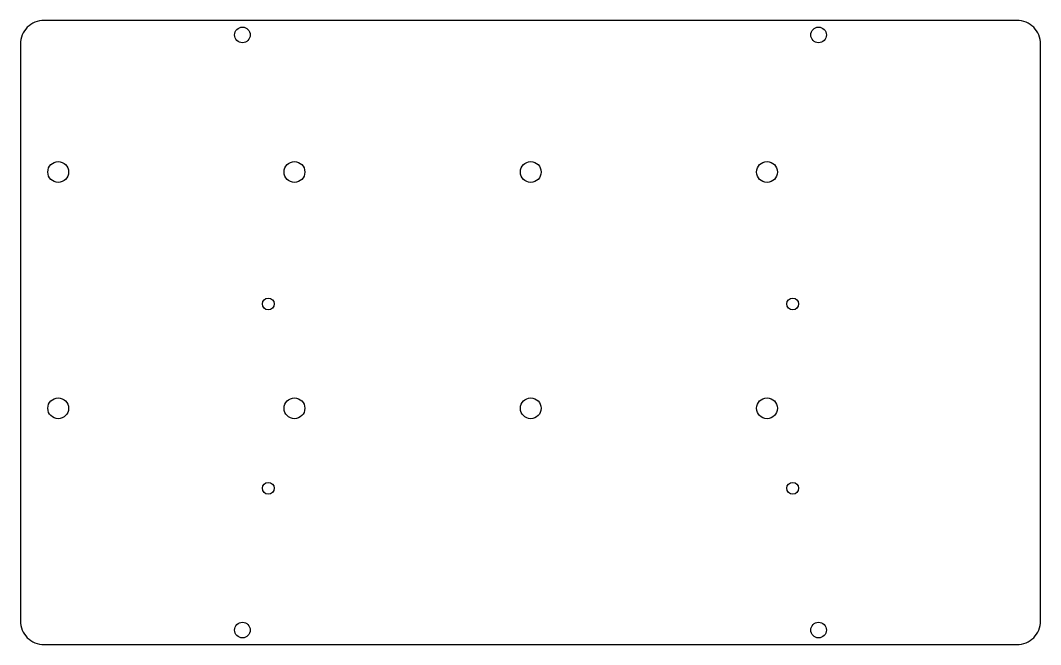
# Model space of a CAD drawing. Header units: millimetres. Extents: x 0 to 216, y 0 to 132.
import ezdxf

# ---------------------------------------------------------------- set-up
doc = ezdxf.new("R2010")
doc.units = ezdxf.units.MM

msp = doc.modelspace()

# ---------------------------------------------------------------- linework, layer by layer
msp.add_lwpolyline([(5, 132.08, 0.4142136), (0, 127.08), (0, 5, 0.4142136), (5, 0), (210.9, 0, 0.4142136), (215.9, 5), (215.9, 127.08, 0.4142136), (210.9, 132.08)], format="xyb", close=True)
for centre, radius in [((46.99, 129.008), 1.65), ((168.91, 129.008), 1.65), ((8, 100), 2.2), ((58, 100), 2.2), ((108, 100), 2.2), ((158, 100), 2.2), ((52.45, 72.08), 1.25), ((163.45, 72.08), 1.25), ((8, 50), 2.2), ((58, 50), 2.2), ((108, 50), 2.2), ((158, 50), 2.2), ((52.45, 33.08), 1.25), ((163.45, 33.08), 1.25), ((46.99, 3.072), 1.65), ((168.91, 3.072), 1.65)]:
    msp.add_circle(centre, radius)

doc.saveas('drawing.dxf')
